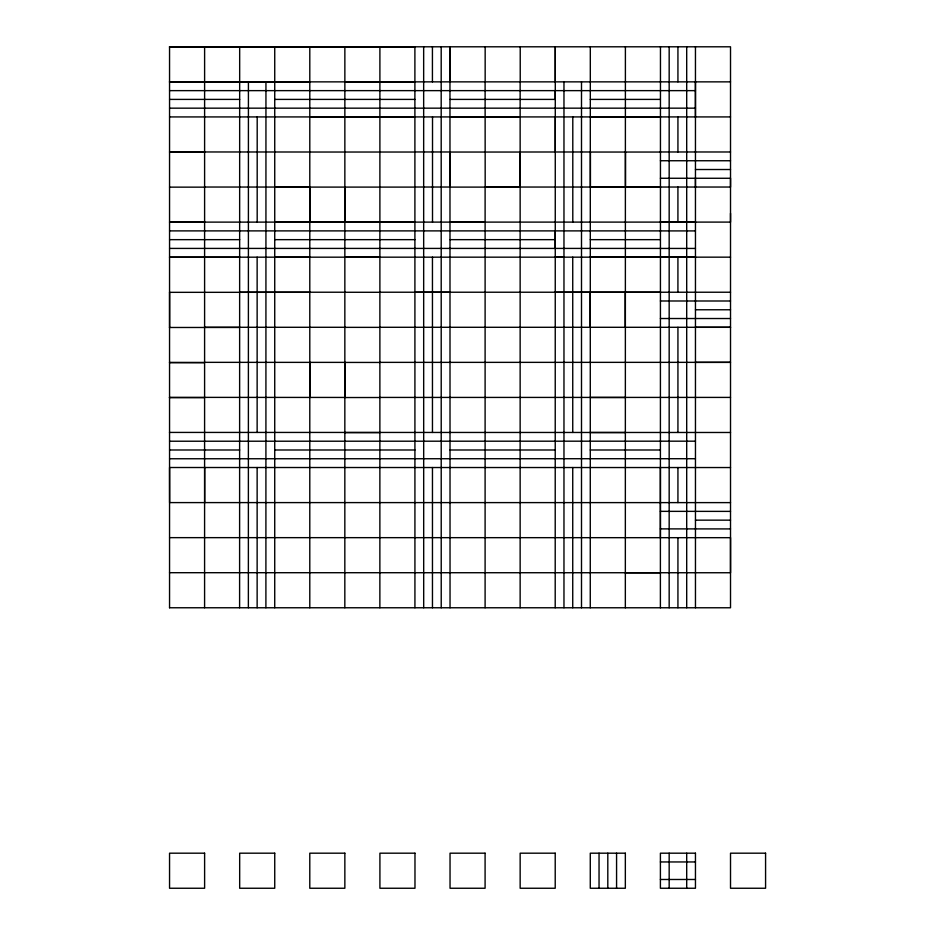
<?xml version="1.0" encoding="UTF-8"?>
<svg xmlns="http://www.w3.org/2000/svg" width="935" height="935" viewBox="0 0 935 935"><rect width="100%" height="100%" fill="white"/><g stroke="black" fill="none" stroke-linecap="round" stroke-linejoin="round"><path stroke-width="1.4" d="M169.574 248.418L555.203 248.418L555.203 230.887M555.203 90.637L555.203 99.402L450.051 99.402M555.261 151.984L555.273 116.922M660.402 537.637L660.402 467.512M695.453 187.035L695.453 178.269M695.453 116.922L695.453 81.859M730.515 213.332L730.515 222.098L169.574 222.121M169.434 46.879L414.953 46.879M169.574 81.871L730.515 81.859M169.434 81.941L309.801 81.941M344.84 81.941L414.953 81.941M169.574 90.637L695.453 90.637M169.574 99.402L239.676 99.402M274.726 99.402L414.941 99.402M590.277 99.402L660.402 99.402M169.574 108.168L695.453 108.168M169.574 116.933L730.515 116.922M309.812 116.968L414.953 116.968M450.051 116.98L520.187 116.957M590.289 116.98L660.426 116.957M169.574 151.949L309.836 152.008M414.976 151.961L450.051 151.984M520.199 152.008L590.324 151.984M660.402 151.973L730.515 151.984M169.551 152.078L204.613 152.078M309.812 152.031L414.953 152.031M590.289 152.043L660.437 152.043M660.402 160.738L730.515 160.75M695.453 169.515L730.515 169.515M660.402 178.269L730.515 178.269L730.515 187.035L485.113 187.047L485.101 607.773M204.613 187.035L309.836 187.07M414.976 187.023L450.039 187.035M169.551 187.14L204.613 187.152M274.703 187.094L414.953 187.105M660.437 187.105L590.429 187.105L590.429 152.043M169.562 222.203L204.613 222.203M274.703 222.156L414.953 222.168M450.062 222.168L485.125 222.168M660.402 222.144L695.453 222.144M169.574 230.887L660.402 230.887M660.402 230.91L695.453 230.91M169.574 239.652L239.676 239.652M274.726 239.652L414.941 239.652M450.051 239.652L555.203 239.652M590.277 239.652L660.402 239.652M660.402 248.418L555.203 248.418M660.402 248.441L695.453 248.441M169.574 257.183L730.527 257.16M169.527 257.277L239.64 257.277M274.715 257.254L309.777 257.254M344.77 257.219L379.832 257.219M555.203 257.183L563.969 257.183M590.265 257.219L695.453 257.207M239.605 292.223L344.875 292.223M379.844 292.223L730.515 292.234M169.527 292.339L309.777 292.304M344.77 292.269L379.844 292.293M414.93 292.258L449.98 292.258M555.203 292.258L660.402 292.258M660.402 300.988L730.515 301M695.453 309.766L730.515 309.766M660.402 318.519L730.515 318.531M204.543 327.285L344.875 327.285M379.844 327.285L730.515 327.297M169.457 327.484L239.652 327.46M344.781 327.355L379.879 327.367M695.453 327.32L730.515 327.32M204.543 362.348L344.945 362.383L344.945 397.445L169.492 397.363M379.855 362.371L730.515 362.348L695.453 362.383M344.816 362.429L379.902 362.453M379.855 397.433L730.515 397.41M344.816 397.539L379.902 397.515M590.277 397.492L625.34 397.492M169.422 397.656L204.484 397.656M169.492 432.426L730.527 432.484M344.816 432.601L379.867 432.601M590.277 432.554L625.34 432.554M169.574 441.226L695.453 441.18M169.574 449.992L239.676 449.992M274.726 449.992L414.941 449.992M450.051 449.992L555.203 449.992M590.277 449.992L660.402 449.992M169.574 458.758L695.453 458.711M730.527 467.547L169.574 467.512L169.609 502.598L730.515 502.621M660.402 511.351L730.515 511.387M695.453 520.152L730.515 520.152M660.402 528.883L730.515 528.918M169.574 537.648L730.515 537.683L730.515 572.746L169.527 572.699M625.34 572.758L660.39 572.758M169.527 607.762L730.515 607.773L730.515 46.797L169.551 46.797L169.551 607.762M660.402 861.953L695.453 861.953M660.402 879.484L695.453 879.484M695.453 46.797L695.465 607.773M686.699 46.808L686.699 607.773M686.699 853.188L686.699 888.25M677.933 46.808L677.933 81.871M677.933 116.922L677.933 151.984M677.922 187.035L677.922 222.098M677.922 257.16L677.922 292.223M677.933 327.285L677.933 432.461M677.933 467.523L677.933 502.586M677.933 537.648L677.933 607.773M669.168 46.808L669.168 607.773M669.168 853.188L669.168 888.25M660.461 46.75L660.39 607.82M625.492 152.043L625.492 187.105M625.398 46.75L625.34 607.82M625.211 292.117L625.211 327.18M616.574 853.188L616.574 888.25M607.808 853.188L607.808 888.25M599.043 853.188L599.043 888.25M590.312 46.773L590.265 607.773M590.149 292.117L590.149 327.18M581.5 81.871L581.5 607.773M572.793 116.922L572.793 222.098M572.734 257.16L572.746 432.461M572.734 467.523L572.734 607.773M563.969 81.871L563.969 607.773M555.285 81.848L555.285 46.797L555.203 607.773M520.222 46.773L520.222 81.848M520.14 81.871L520.14 607.762M485.16 46.773L485.16 81.871M485.183 187.105L485.101 81.871M450.109 46.808L450.109 81.871M449.957 46.808L450.039 607.773M441.191 46.808L441.226 607.773M432.426 46.808L432.426 81.871M432.519 116.922L432.508 222.098M432.449 257.16L432.461 432.461M432.461 467.523L432.461 607.773M423.66 46.808L423.695 607.773M414.895 46.808L414.93 607.773M379.902 46.879L379.867 607.773M344.98 187.199L344.98 222.261M344.863 46.82L344.828 607.762M309.917 187.199L309.917 222.261M309.894 362.383L309.894 397.445M309.801 46.82L309.789 607.773M274.738 46.879L274.726 607.773M265.949 81.871L265.902 607.773M257.195 116.922L257.183 222.098M257.137 257.16L257.137 432.461M257.137 467.523L257.137 607.773M248.418 81.871L248.371 607.773M239.676 46.832L239.605 607.773M204.672 467.535L204.672 502.598M204.613 46.832L204.59 607.762M169.597 292.375L169.597 327.437M520.234 152.043L450.051 152.043L450.132 187.105L520.234 187.105L520.234 152.043M204.52 362.546L169.457 362.546L204.484 362.593M204.613 853.188L169.551 853.188L169.551 888.25L204.613 888.25L204.613 853.188M274.738 853.188L239.676 853.188L239.676 888.25L274.738 888.25L274.738 853.188M344.851 853.188L309.789 853.188L309.789 888.25L344.851 888.25L344.851 853.188M414.976 853.188L379.914 853.188L379.914 888.25L414.976 888.25L414.976 853.188M485.09 853.188L450.039 853.188L450.039 888.25L485.09 888.25L485.09 853.188M555.215 853.188L520.152 853.188L520.152 888.25L555.215 888.25L555.215 853.188M625.34 853.188L590.277 853.188L590.277 888.25L625.34 888.25L625.34 853.188M695.453 853.188L660.402 853.188L660.402 888.25L695.453 888.25L695.453 853.188M765.578 853.188L730.515 853.188L730.515 888.25L765.578 888.25L765.578 853.188"/></g></svg>
